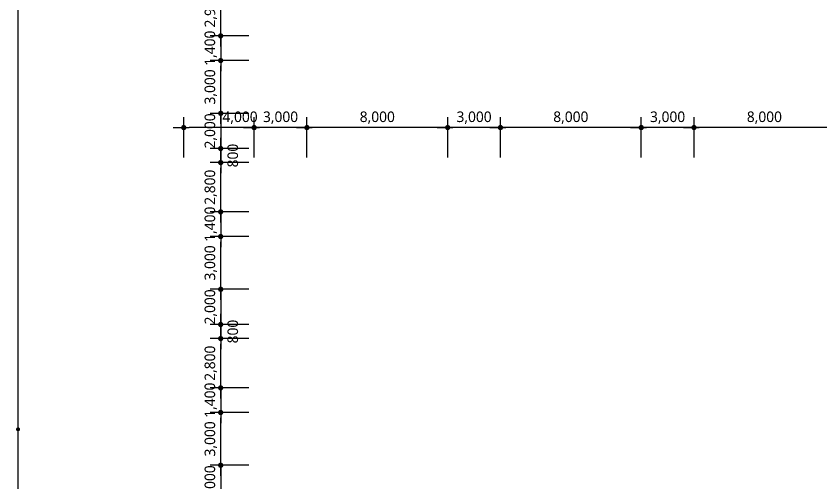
# Model space of a CAD drawing. Header units: millimetres. Extents: x 4937160 to 6265723, y 243853 to 348825.
# Drawn here: x 5990844 to 6036585, y 296293 to 322819 of the extents above; entities that cross this region are included whole.
import ezdxf

# ---------------------------------------------------------------- set-up
doc = ezdxf.new("R2010")
doc.units = ezdxf.units.MM
doc.layers.get('0').update_dxf_attribs({"linetype": 'CONTINUOUS'})
doc.layers.add('A-MKXS-TEXT2', color=7, linetype='CONTINUOUS', lineweight=25)
doc.layers.add('DIM', color=7, linetype='CONTINUOUS')
doc.styles.add('HY울릉도L', font='')
doc.styles.add('맑은고딕', font='malgun.ttf')
doc.styles.get('HY울릉도L').set_extended_font_data('HYwulM')
doc.dimstyles.new('CDIM', dxfattribs={"dimtxt": 3, "dimasz": 1.5, "dimexe": 2, "dimexo": 1, "dimgap": 1, "dimtad": 1, "dimdec": 0, "dimrnd": 0.5, "dimzin": 0, "dimdsep": 32, "dimlunit": 6, "dimtxsty": 'HY울릉도L', "dimblk1": '_CIDOT', "dimblk2": '_CIDOT', "dimsah": 1, "dimcen": 5.5, "dimclrd": 2, "dimclre": 2, "dimclrt": 7, "dimadec": 0, "dimazin": 0, "dimtfac": 1, "dimtdec": 0, "dimtix": 1, "dimtmove": 2, "dimatfit": 1, "dimldrblk": '_CIDOT', "dimfxl": 1, "dimtolj": 1, "dimtzin": 0, "dimlwd": -1, "dimarcsym": 0})

# ---------------------------------------------------------------- blocks, each defined once
blk = doc.blocks.new('_CIDOT')
at = {"color": 0, "linetype": 'ByBlock'}
blk.add_line((2, 0), (-1, 0), dxfattribs=at)
at = {"color": 0, "linetype": 'ByBlock', "const_width": 0.5}
blk.add_lwpolyline([(-0.25, 0, 1), (0.25, 0, 1)], format="xyb", close=True, dxfattribs=at)
blk = doc.blocks.new('*D1374')
at = {"layer": 'DIM', "lineweight": -2, "transparency": 16777216}
for p, q in [((6004073, 324643), (6001872, 324643)), ((6004073, 321693), (6001872, 321693))]:
    blk.add_line(p, q, dxfattribs=at)
at = {"layer": 'DIM', "transparency": 16777216}
blk.add_line((6002472, 321993), (6002472, 324343), dxfattribs=at)
at = {"layer": 'DIM', "transparency": 16777216, "xscale": 300, "yscale": 300, "zscale": 300}
for p, rotation in [((6002472, 324643), 90), ((6002472, 321693), 270)]:
    blk.add_blockref('_CIDOT', p, dxfattribs=dict(at, rotation=rotation))
at = {"layer": 'DIM', "color": 3, "transparency": 16777216, "insert": (6001911, 323168), "char_height": 600, "attachment_point": 5, "rotation": 90, "style": '맑은고딕'}
blk.add_mtext('\\A1;2,950', dxfattribs=at)
blk = doc.blocks.new('*D1375')
at = {"layer": 'DIM', "transparency": 16777216}
for p, q in [((6002472, 321993), (6002472, 322293)), ((6002472, 321693), (6002472, 320293)), ((6002472, 319993), (6002472, 319693))]:
    blk.add_line(p, q, dxfattribs=at)
at = {"layer": 'DIM', "lineweight": -2, "transparency": 16777216}
for p, q in [((6004073, 321693), (6001872, 321693)), ((6004073, 320293), (6001872, 320293))]:
    blk.add_line(p, q, dxfattribs=at)
at = {"layer": 'DIM', "transparency": 16777216, "xscale": 300, "yscale": 300, "zscale": 300}
for p, rotation in [((6002472, 321693), 270), ((6002472, 320293), 90)]:
    blk.add_blockref('_CIDOT', p, dxfattribs=dict(at, rotation=rotation))
at = {"layer": 'DIM', "color": 3, "transparency": 16777216, "insert": (6001910, 320993), "char_height": 600, "attachment_point": 5, "rotation": 90, "style": '맑은고딕'}
blk.add_mtext('\\A1;1,400', dxfattribs=at)
blk = doc.blocks.new('*D1376')
at = {"layer": 'DIM', "lineweight": -2, "transparency": 16777216}
for p, q in [((6004073, 320293), (6001872, 320293)), ((6004073, 317293), (6001872, 317293))]:
    blk.add_line(p, q, dxfattribs=at)
at = {"layer": 'DIM', "transparency": 16777216}
blk.add_line((6002472, 317593), (6002472, 319993), dxfattribs=at)
at = {"layer": 'DIM', "transparency": 16777216, "xscale": 300, "yscale": 300, "zscale": 300}
for p, rotation in [((6002472, 320293), 90), ((6002472, 317293), 270)]:
    blk.add_blockref('_CIDOT', p, dxfattribs=dict(at, rotation=rotation))
at = {"layer": 'DIM', "color": 3, "transparency": 16777216, "insert": (6001911, 318793), "char_height": 600, "attachment_point": 5, "rotation": 90, "style": '맑은고딕'}
blk.add_mtext('\\A1;3,000', dxfattribs=at)
blk = doc.blocks.new('*D1377')
at = {"layer": 'DIM', "transparency": 16777216}
for p, q in [((6002472, 317593), (6002472, 317893)), ((6002472, 317293), (6002472, 315293)), ((6002472, 314993), (6002472, 314693))]:
    blk.add_line(p, q, dxfattribs=at)
at = {"layer": 'DIM', "lineweight": -2, "transparency": 16777216}
for p, q in [((6004073, 317293), (6001872, 317293)), ((6004073, 315293), (6001872, 315293))]:
    blk.add_line(p, q, dxfattribs=at)
at = {"layer": 'DIM', "transparency": 16777216, "xscale": 300, "yscale": 300, "zscale": 300}
for p, rotation in [((6002472, 317293), 270), ((6002472, 315293), 90)]:
    blk.add_blockref('_CIDOT', p, dxfattribs=dict(at, rotation=rotation))
at = {"layer": 'DIM', "color": 3, "transparency": 16777216, "insert": (6001911, 316293), "char_height": 600, "attachment_point": 5, "rotation": 90, "style": '맑은고딕'}
blk.add_mtext('\\A1;2,000', dxfattribs=at)
blk = doc.blocks.new('*D1378')
at = {"layer": 'DIM', "transparency": 16777216}
for p, q in [((6002472, 315593), (6002472, 315893)), ((6002472, 314493), (6002472, 315293)), ((6002472, 314193), (6002472, 313893))]:
    blk.add_line(p, q, dxfattribs=at)
at = {"layer": 'DIM', "lineweight": -2, "transparency": 16777216}
for p, q in [((6004073, 315293), (6001872, 315293)), ((6004073, 314493), (6001872, 314493))]:
    blk.add_line(p, q, dxfattribs=at)
at = {"layer": 'DIM', "transparency": 16777216, "xscale": 300, "yscale": 300, "zscale": 300}
for p, rotation in [((6002472, 315293), 270), ((6002472, 314493), 90)]:
    blk.add_blockref('_CIDOT', p, dxfattribs=dict(at, rotation=rotation))
at = {"layer": 'DIM', "color": 3, "transparency": 16777216, "insert": (6003162, 314893), "char_height": 600, "attachment_point": 5, "rotation": 90, "style": '맑은고딕'}
blk.add_mtext('\\A1;800', dxfattribs=at)
blk = doc.blocks.new('*D1379')
at = {"layer": 'DIM', "lineweight": -2, "transparency": 16777216}
for p, q in [((6004073, 314493), (6001872, 314493)), ((6004073, 311693), (6001872, 311693))]:
    blk.add_line(p, q, dxfattribs=at)
at = {"layer": 'DIM', "transparency": 16777216}
blk.add_line((6002472, 311993), (6002472, 314193), dxfattribs=at)
at = {"layer": 'DIM', "transparency": 16777216, "xscale": 300, "yscale": 300, "zscale": 300}
for p, rotation in [((6002472, 314493), 90), ((6002472, 311693), 270)]:
    blk.add_blockref('_CIDOT', p, dxfattribs=dict(at, rotation=rotation))
at = {"layer": 'DIM', "color": 3, "transparency": 16777216, "insert": (6001911, 313093), "char_height": 600, "attachment_point": 5, "rotation": 90, "style": '맑은고딕'}
blk.add_mtext('\\A1;2,800', dxfattribs=at)
blk = doc.blocks.new('*D1380')
at = {"layer": 'DIM', "transparency": 16777216}
for p, q in [((6002472, 311993), (6002472, 312293)), ((6002472, 311693), (6002472, 310293)), ((6002472, 309993), (6002472, 309693))]:
    blk.add_line(p, q, dxfattribs=at)
at = {"layer": 'DIM', "lineweight": -2, "transparency": 16777216}
for p, q in [((6004073, 311693), (6001872, 311693)), ((6004073, 310293), (6001872, 310293))]:
    blk.add_line(p, q, dxfattribs=at)
at = {"layer": 'DIM', "transparency": 16777216, "xscale": 300, "yscale": 300, "zscale": 300}
for p, rotation in [((6002472, 311693), 270), ((6002472, 310293), 90)]:
    blk.add_blockref('_CIDOT', p, dxfattribs=dict(at, rotation=rotation))
at = {"layer": 'DIM', "color": 3, "transparency": 16777216, "insert": (6001910, 310993), "char_height": 600, "attachment_point": 5, "rotation": 90, "style": '맑은고딕'}
blk.add_mtext('\\A1;1,400', dxfattribs=at)
blk = doc.blocks.new('*D1381')
at = {"layer": 'DIM', "lineweight": -2, "transparency": 16777216}
for p, q in [((6004073, 310293), (6001872, 310293)), ((6004073, 307293), (6001872, 307293))]:
    blk.add_line(p, q, dxfattribs=at)
at = {"layer": 'DIM', "transparency": 16777216}
blk.add_line((6002472, 307593), (6002472, 309993), dxfattribs=at)
at = {"layer": 'DIM', "transparency": 16777216, "xscale": 300, "yscale": 300, "zscale": 300}
for p, rotation in [((6002472, 310293), 90), ((6002472, 307293), 270)]:
    blk.add_blockref('_CIDOT', p, dxfattribs=dict(at, rotation=rotation))
at = {"layer": 'DIM', "color": 3, "transparency": 16777216, "insert": (6001911, 308793), "char_height": 600, "attachment_point": 5, "rotation": 90, "style": '맑은고딕'}
blk.add_mtext('\\A1;3,000', dxfattribs=at)
blk = doc.blocks.new('*D1382')
at = {"layer": 'DIM', "transparency": 16777216}
for p, q in [((6002472, 307593), (6002472, 307893)), ((6002472, 307293), (6002472, 305293)), ((6002472, 304993), (6002472, 304693))]:
    blk.add_line(p, q, dxfattribs=at)
at = {"layer": 'DIM', "lineweight": -2, "transparency": 16777216}
for p, q in [((6004073, 307293), (6001872, 307293)), ((6004073, 305293), (6001872, 305293))]:
    blk.add_line(p, q, dxfattribs=at)
at = {"layer": 'DIM', "transparency": 16777216, "xscale": 300, "yscale": 300, "zscale": 300}
for p, rotation in [((6002472, 307293), 270), ((6002472, 305293), 90)]:
    blk.add_blockref('_CIDOT', p, dxfattribs=dict(at, rotation=rotation))
at = {"layer": 'DIM', "color": 3, "transparency": 16777216, "insert": (6001911, 306293), "char_height": 600, "attachment_point": 5, "rotation": 90, "style": '맑은고딕'}
blk.add_mtext('\\A1;2,000', dxfattribs=at)
blk = doc.blocks.new('*D1383')
at = {"layer": 'DIM', "transparency": 16777216}
for p, q in [((6002472, 305593), (6002472, 305893)), ((6002472, 304493), (6002472, 305293)), ((6002472, 304193), (6002472, 303893))]:
    blk.add_line(p, q, dxfattribs=at)
at = {"layer": 'DIM', "lineweight": -2, "transparency": 16777216}
for p, q in [((6004073, 305293), (6001872, 305293)), ((6004073, 304493), (6001872, 304493))]:
    blk.add_line(p, q, dxfattribs=at)
at = {"layer": 'DIM', "transparency": 16777216, "xscale": 300, "yscale": 300, "zscale": 300}
for p, rotation in [((6002472, 305293), 270), ((6002472, 304493), 90)]:
    blk.add_blockref('_CIDOT', p, dxfattribs=dict(at, rotation=rotation))
at = {"layer": 'DIM', "color": 3, "transparency": 16777216, "insert": (6003162, 304893), "char_height": 600, "attachment_point": 5, "rotation": 90, "style": '맑은고딕'}
blk.add_mtext('\\A1;800', dxfattribs=at)
blk = doc.blocks.new('*D1384')
at = {"layer": 'DIM', "lineweight": -2, "transparency": 16777216}
for p, q in [((6004073, 304493), (6001872, 304493)), ((6004073, 301693), (6001872, 301693))]:
    blk.add_line(p, q, dxfattribs=at)
at = {"layer": 'DIM', "transparency": 16777216}
blk.add_line((6002472, 301993), (6002472, 304193), dxfattribs=at)
at = {"layer": 'DIM', "transparency": 16777216, "xscale": 300, "yscale": 300, "zscale": 300}
for p, rotation in [((6002472, 304493), 90), ((6002472, 301693), 270)]:
    blk.add_blockref('_CIDOT', p, dxfattribs=dict(at, rotation=rotation))
at = {"layer": 'DIM', "color": 3, "transparency": 16777216, "insert": (6001911, 303093), "char_height": 600, "attachment_point": 5, "rotation": 90, "style": '맑은고딕'}
blk.add_mtext('\\A1;2,800', dxfattribs=at)
blk = doc.blocks.new('*D1385')
at = {"layer": 'DIM', "transparency": 16777216}
for p, q in [((6002472, 301993), (6002472, 302293)), ((6002472, 301693), (6002472, 300293)), ((6002472, 299993), (6002472, 299693))]:
    blk.add_line(p, q, dxfattribs=at)
at = {"layer": 'DIM', "lineweight": -2, "transparency": 16777216}
for p, q in [((6004073, 301693), (6001872, 301693)), ((6004073, 300293), (6001872, 300293))]:
    blk.add_line(p, q, dxfattribs=at)
at = {"layer": 'DIM', "transparency": 16777216, "xscale": 300, "yscale": 300, "zscale": 300}
for p, rotation in [((6002472, 301693), 270), ((6002472, 300293), 90)]:
    blk.add_blockref('_CIDOT', p, dxfattribs=dict(at, rotation=rotation))
at = {"layer": 'DIM', "color": 3, "transparency": 16777216, "insert": (6001910, 300993), "char_height": 600, "attachment_point": 5, "rotation": 90, "style": '맑은고딕'}
blk.add_mtext('\\A1;1,400', dxfattribs=at)
blk = doc.blocks.new('*D1386')
at = {"layer": 'DIM', "lineweight": -2, "transparency": 16777216}
for p, q in [((6004073, 300293), (6001872, 300293)), ((6004073, 297293), (6001872, 297293))]:
    blk.add_line(p, q, dxfattribs=at)
at = {"layer": 'DIM', "transparency": 16777216}
blk.add_line((6002472, 297593), (6002472, 299993), dxfattribs=at)
at = {"layer": 'DIM', "transparency": 16777216, "xscale": 300, "yscale": 300, "zscale": 300}
for p, rotation in [((6002472, 300293), 90), ((6002472, 297293), 270)]:
    blk.add_blockref('_CIDOT', p, dxfattribs=dict(at, rotation=rotation))
at = {"layer": 'DIM', "color": 3, "transparency": 16777216, "insert": (6001911, 298793), "char_height": 600, "attachment_point": 5, "rotation": 90, "style": '맑은고딕'}
blk.add_mtext('\\A1;3,000', dxfattribs=at)
blk = doc.blocks.new('*D1387')
at = {"layer": 'DIM', "transparency": 16777216}
for p, q in [((6002472, 297593), (6002472, 297893)), ((6002472, 297293), (6002472, 295293)), ((6002472, 294993), (6002472, 294693))]:
    blk.add_line(p, q, dxfattribs=at)
at = {"layer": 'DIM', "lineweight": -2, "transparency": 16777216}
for p, q in [((6004073, 297293), (6001872, 297293)), ((6004073, 295293), (6001872, 295293))]:
    blk.add_line(p, q, dxfattribs=at)
at = {"layer": 'DIM', "transparency": 16777216, "xscale": 300, "yscale": 300, "zscale": 300}
for p, rotation in [((6002472, 297293), 270), ((6002472, 295293), 90)]:
    blk.add_blockref('_CIDOT', p, dxfattribs=dict(at, rotation=rotation))
at = {"layer": 'DIM', "color": 3, "transparency": 16777216, "insert": (6001911, 296293), "char_height": 600, "attachment_point": 5, "rotation": 90, "style": '맑은고딕'}
blk.add_mtext('\\A1;2,000', dxfattribs=at)
blk = doc.blocks.new('*D1403')
at = {"layer": 'DIM', "lineweight": -2, "transparency": 16777216}
for p, q in [((6029373, 314793), (6029373, 317084)), ((6037373, 314793), (6037373, 317084))]:
    blk.add_line(p, q, dxfattribs=at)
at = {"layer": 'DIM', "transparency": 16777216}
blk.add_line((6037073, 316484), (6029673, 316484), dxfattribs=at)
at = {"layer": 'DIM', "transparency": 16777216, "xscale": 300, "yscale": 300, "zscale": 300, "rotation": 180}
blk.add_blockref('_CIDOT', (6029373, 316484), dxfattribs=at)
at = {"layer": 'DIM', "transparency": 16777216, "xscale": 300, "yscale": 300, "zscale": 300}
blk.add_blockref('_CIDOT', (6037373, 316484), dxfattribs=at)
at = {"layer": 'DIM', "color": 3, "transparency": 16777216, "insert": (6033373, 317044), "char_height": 600, "attachment_point": 5, "style": '맑은고딕'}
blk.add_mtext('\\A1;8,000', dxfattribs=at)
blk = doc.blocks.new('*D1404')
at = {"layer": 'DIM', "lineweight": -2, "transparency": 16777216}
for p, q in [((6026373, 314793), (6026373, 317084)), ((6029373, 314793), (6029373, 317084))]:
    blk.add_line(p, q, dxfattribs=at)
at = {"layer": 'DIM', "transparency": 16777216}
blk.add_line((6029073, 316484), (6026673, 316484), dxfattribs=at)
at = {"layer": 'DIM', "transparency": 16777216, "xscale": 300, "yscale": 300, "zscale": 300, "rotation": 180}
blk.add_blockref('_CIDOT', (6026373, 316484), dxfattribs=at)
at = {"layer": 'DIM', "transparency": 16777216, "xscale": 300, "yscale": 300, "zscale": 300}
blk.add_blockref('_CIDOT', (6029373, 316484), dxfattribs=at)
at = {"layer": 'DIM', "color": 3, "transparency": 16777216, "insert": (6027873, 317044), "char_height": 600, "attachment_point": 5, "style": '맑은고딕'}
blk.add_mtext('\\A1;3,000', dxfattribs=at)
blk = doc.blocks.new('*D1409')
at = {"layer": 'DIM', "lineweight": -2, "transparency": 16777216}
for p, q in [((6000373, 314793), (6000373, 317084)), ((6004373, 314793), (6004373, 317084))]:
    blk.add_line(p, q, dxfattribs=at)
at = {"layer": 'DIM', "transparency": 16777216}
blk.add_line((6004073, 316484), (6000673, 316484), dxfattribs=at)
at = {"layer": 'DIM', "transparency": 16777216, "xscale": 300, "yscale": 300, "zscale": 300, "rotation": 180}
blk.add_blockref('_CIDOT', (6000373, 316484), dxfattribs=at)
at = {"layer": 'DIM', "transparency": 16777216, "xscale": 300, "yscale": 300, "zscale": 300}
blk.add_blockref('_CIDOT', (6004373, 316484), dxfattribs=at)
at = {"layer": 'DIM', "color": 3, "transparency": 16777216, "insert": (6003573, 317044), "char_height": 600, "attachment_point": 5, "style": '맑은고딕'}
blk.add_mtext('\\A1;4,000', dxfattribs=at)
blk = doc.blocks.new('*D1410')
at = {"layer": 'DIM', "lineweight": -2, "transparency": 16777216}
for p, q in [((6004373, 314793), (6004373, 317084)), ((6007373, 314793), (6007373, 317084))]:
    blk.add_line(p, q, dxfattribs=at)
at = {"layer": 'DIM', "transparency": 16777216}
blk.add_line((6007073, 316484), (6004673, 316484), dxfattribs=at)
at = {"layer": 'DIM', "transparency": 16777216, "xscale": 300, "yscale": 300, "zscale": 300, "rotation": 180}
blk.add_blockref('_CIDOT', (6004373, 316484), dxfattribs=at)
at = {"layer": 'DIM', "transparency": 16777216, "xscale": 300, "yscale": 300, "zscale": 300}
blk.add_blockref('_CIDOT', (6007373, 316484), dxfattribs=at)
at = {"layer": 'DIM', "color": 3, "transparency": 16777216, "insert": (6005873, 317044), "char_height": 600, "attachment_point": 5, "style": '맑은고딕'}
blk.add_mtext('\\A1;3,000', dxfattribs=at)
blk = doc.blocks.new('*D1411')
at = {"layer": 'DIM', "lineweight": -2, "transparency": 16777216}
for p, q in [((6015373, 314793), (6015373, 317084)), ((6018373, 314793), (6018373, 317084))]:
    blk.add_line(p, q, dxfattribs=at)
at = {"layer": 'DIM', "transparency": 16777216}
blk.add_line((6018073, 316484), (6015673, 316484), dxfattribs=at)
at = {"layer": 'DIM', "transparency": 16777216, "xscale": 300, "yscale": 300, "zscale": 300, "rotation": 180}
blk.add_blockref('_CIDOT', (6015373, 316484), dxfattribs=at)
at = {"layer": 'DIM', "transparency": 16777216, "xscale": 300, "yscale": 300, "zscale": 300}
blk.add_blockref('_CIDOT', (6018373, 316484), dxfattribs=at)
at = {"layer": 'DIM', "color": 3, "transparency": 16777216, "insert": (6016873, 317044), "char_height": 600, "attachment_point": 5, "style": '맑은고딕'}
blk.add_mtext('\\A1;3,000', dxfattribs=at)
blk = doc.blocks.new('*D1412')
at = {"layer": 'DIM', "lineweight": -2, "transparency": 16777216}
for p, q in [((6007373, 314793), (6007373, 317084)), ((6015373, 314793), (6015373, 317084))]:
    blk.add_line(p, q, dxfattribs=at)
at = {"layer": 'DIM', "transparency": 16777216}
blk.add_line((6015073, 316484), (6007673, 316484), dxfattribs=at)
at = {"layer": 'DIM', "transparency": 16777216, "xscale": 300, "yscale": 300, "zscale": 300, "rotation": 180}
blk.add_blockref('_CIDOT', (6007373, 316484), dxfattribs=at)
at = {"layer": 'DIM', "transparency": 16777216, "xscale": 300, "yscale": 300, "zscale": 300}
blk.add_blockref('_CIDOT', (6015373, 316484), dxfattribs=at)
at = {"layer": 'DIM', "color": 3, "transparency": 16777216, "insert": (6011373, 317044), "char_height": 600, "attachment_point": 5, "style": '맑은고딕'}
blk.add_mtext('\\A1;8,000', dxfattribs=at)
blk = doc.blocks.new('*D1413')
at = {"layer": 'DIM', "lineweight": -2, "transparency": 16777216}
for p, q in [((6018373, 314793), (6018373, 317084)), ((6026373, 314793), (6026373, 317084))]:
    blk.add_line(p, q, dxfattribs=at)
at = {"layer": 'DIM', "transparency": 16777216}
blk.add_line((6026073, 316484), (6018673, 316484), dxfattribs=at)
at = {"layer": 'DIM', "transparency": 16777216, "xscale": 300, "yscale": 300, "zscale": 300, "rotation": 180}
blk.add_blockref('_CIDOT', (6018373, 316484), dxfattribs=at)
at = {"layer": 'DIM', "transparency": 16777216, "xscale": 300, "yscale": 300, "zscale": 300}
blk.add_blockref('_CIDOT', (6026373, 316484), dxfattribs=at)
at = {"layer": 'DIM', "color": 3, "transparency": 16777216, "insert": (6022373, 317044), "char_height": 600, "attachment_point": 5, "style": '맑은고딕'}
blk.add_mtext('\\A1;8,000', dxfattribs=at)

msp = doc.modelspace()

# ---------------------------------------------------------------- linework, layer by layer
at = {"layer": 'A-MKXS-TEXT2'}
msp.add_line((5990956.5, 263103.8), (5990956.5, 337024.9), dxfattribs=at)
at = {"layer": 'A-MKXS-TEXT2', "const_width": 112.5}
msp.add_lwpolyline([(5990956.5, 299281.7, 1), (5990956.5, 299394.2, 1)], format="xyb", close=True, dxfattribs=at)

# ---------------------------------------------------------------- dimensions: what is measured, and where the dimension line sits
at = {"layer": 'DIM'}
for base, p1, p2, angle, picture, middle in [((6002471.5, 324643.3), (6004373.5, 321693.3), (6004373.5, 324643.3), 90, '*D1374', (6001911.2, 323168.3)), ((6002471.5, 320293.3), (6004373.5, 321693.3), (6004373.5, 320293.3), 270, '*D1375', (6001909.6, 320993.3)), ((6002471.5, 320293.3), (6004373.5, 317293.3), (6004373.5, 320293.3), 90, '*D1376', (6001911.2, 318793.3)), ((6002471.5, 315293.3), (6004373.5, 317293.3), (6004373.5, 315293.3), 270, '*D1377', (6001911.2, 316293.3)), ((6004373.5, 316483.6), (6007373.5, 314493.3), (6004373.5, 314493.3), 180, '*D1410', (6005873.5, 317043.9)), ((6007373.5, 316483.6), (6015373.5, 314493.3), (6007373.5, 314493.3), 180, '*D1412', (6011373.5, 317043.9)), ((6015373.5, 316483.6), (6018373.5, 314493.3), (6015373.5, 314493.3), 180, '*D1411', (6016873.5, 317043.9)), ((6018373.5, 316483.6), (6026373.5, 314493.3), (6018373.5, 314493.3), 180, '*D1413', (6022373.5, 317043.9)), ((6026373.5, 316483.6), (6029373.5, 314493.3), (6026373.5, 314493.3), 180, '*D1404', (6027873.5, 317043.9)), ((6029373.5, 316483.6), (6037373.5, 314493.3), (6029373.5, 314493.3), 180, '*D1403', (6033373.5, 317043.9)), ((6002471.5, 314493.3), (6004373.5, 311693.3), (6004373.5, 314493.3), 90, '*D1379', (6001911.2, 313093.3)), ((6002471.5, 310293.3), (6004373.5, 311693.3), (6004373.5, 310293.3), 270, '*D1380', (6001909.6, 310993.3)), ((6002471.5, 310293.3), (6004373.5, 307293.3), (6004373.5, 310293.3), 90, '*D1381', (6001911.2, 308793.3)), ((6002471.5, 305293.3), (6004373.5, 307293.3), (6004373.5, 305293.3), 270, '*D1382', (6001911.2, 306293.3)), ((6002471.5, 304493.3), (6004373.5, 301693.3), (6004373.5, 304493.3), 90, '*D1384', (6001911.2, 303093.3)), ((6002471.5, 300293.3), (6004373.5, 301693.3), (6004373.5, 300293.3), 270, '*D1385', (6001909.6, 300993.3)), ((6002471.5, 300293.3), (6004373.5, 297293.3), (6004373.5, 300293.3), 90, '*D1386', (6001911.2, 298793.3)), ((6002471.5, 295293.3), (6004373.5, 297293.3), (6004373.5, 295293.3), 270, '*D1387', (6001911.2, 296293.3))]:
    dim = msp.add_linear_dim(base=base, p1=p1, p2=p2, angle=angle, dimstyle='CDIM', override={"dimscale": 200, "dimexe": 3, "dimexo": 1.5, "dimtxsty": '맑은고딕', "dimclrd": 256, "dimclre": 256, "dimclrt": 3}, dxfattribs=at)
    dim.commit()
    dim.dimension.update_dxf_attribs({"geometry": picture, "text_midpoint": middle})
for base, p1, p2, angle, picture, middle in [((6000373.5, 316483.6), (6004373.5, 314493.3), (6000373.5, 314493.3), 180, '*D1409', (6003573.5, 317043.9)), ((6002471.5, 315293.3), (6004373.5, 314493.3), (6004373.5, 315293.3), 90, '*D1378', (6003161.5, 314893.3)), ((6002471.5, 305293.3), (6004373.5, 304493.3), (6004373.5, 305293.3), 90, '*D1383', (6003161.5, 304893.3))]:
    dim = msp.add_linear_dim(base=base, p1=p1, p2=p2, angle=angle, dimstyle='CDIM', override={"dimscale": 200, "dimexe": 3, "dimexo": 1.5, "dimtxsty": '맑은고딕', "dimclrd": 256, "dimclre": 256, "dimclrt": 3}, dxfattribs=at)
    dim.commit()
    dim.dimension.update_dxf_attribs({"geometry": picture, "text_midpoint": middle, "dimtype": 160})

doc.saveas('drawing.dxf')
